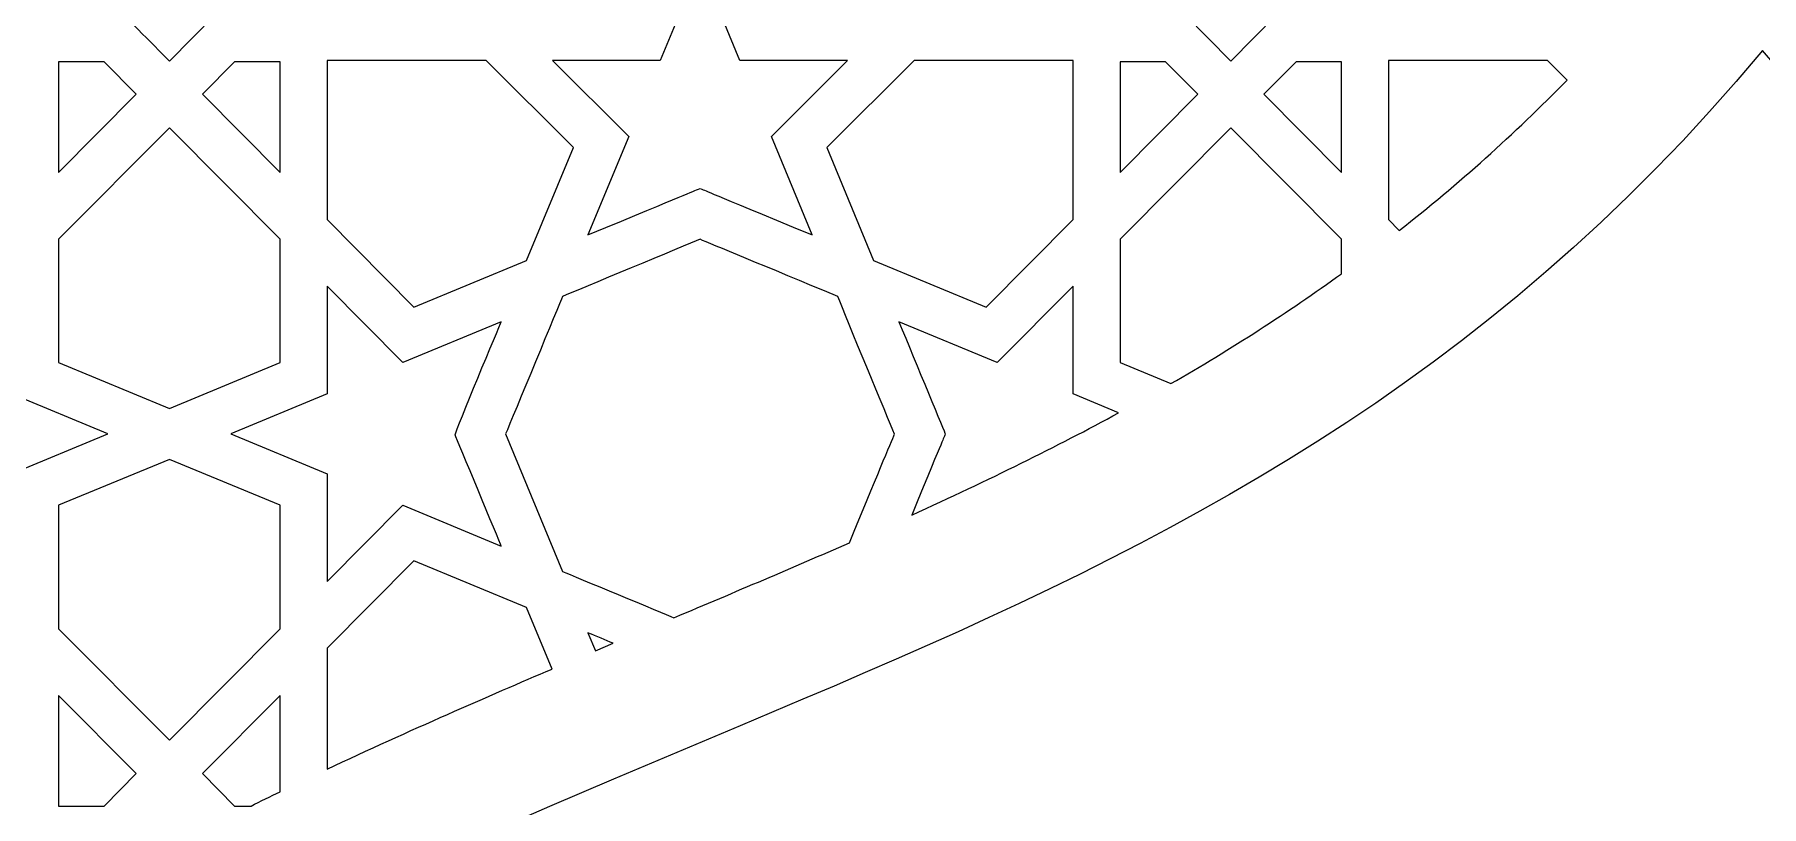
# Model space of a CAD drawing. Header units: millimetres. Extents: x -71 to 71, y -100 to 100.
# Drawn here: x -32.43 to 0, y 60.87 to 75.35 of the extents above; entities that cross this region are included whole.
import ezdxf

# ---------------------------------------------------------------- set-up
doc = ezdxf.new("R2010")
doc.units = ezdxf.units.MM
doc.header["$MEASUREMENT"] = 0
doc.layers.add('layer 1', color=7, linetype='Continuous')

msp = doc.modelspace()

# ---------------------------------------------------------------- linework, layer by layer
at = {"layer": 'layer 1', "color": 250}
for points, knots in [([(71.4703, 100.1536), (71.4703, 100.1536), (-71.4375, 100.1536), (-71.4375, 100.1536), (-71.4375, 100.1536), (-71.4375, 100.1536), (-71.4375, -99.8361), (-71.4375, -99.8361), (-71.4375, -99.8361), (-71.4375, -99.8361), (-47.8871, -99.8361), (-47.8871, -99.8361), (-47.8871, -99.8361), (-47.8871, -99.8361), (-47.8871, 29.4887), (-47.8871, 29.4887), (-47.8871, 29.4887), (-47.8871, 38.6786), (-43.8667, 47.1615), (-36.8563, 52.7622), (-36.8563, 52.7622), (-23.6283, 63.3317), (-10.5375, 62.4029), (0.0166, 75.0503), (0.0166, 75.0503), (10.5703, 62.4029), (23.6608, 63.3317), (36.8893, 52.7622), (36.8893, 52.7622), (43.8993, 47.1615), (47.9199, 38.6789), (47.9199, 29.4887), (47.9199, 29.4887), (47.9199, 29.4887), (47.9199, -99.8361), (47.9199, -99.8361), (47.9199, -99.8361), (47.9199, -99.8361), (71.4703, -99.8361), (71.4703, -99.8361), (71.4703, -99.8361), (71.4703, -99.8361), (71.4703, 100.1536), (71.4703, 100.1536)], [0, 0, 0, 0, 0.0833333, 0.0833333, 0.0833333, 0.0833333, 0.1666667, 0.1666667, 0.1666667, 0.1666667, 0.25, 0.25, 0.25, 0.25, 0.3333333, 0.3333333, 0.3333333, 0.3333333, 0.4166667, 0.4166667, 0.4166667, 0.4166667, 0.5, 0.5, 0.5, 0.5, 0.5833333, 0.5833333, 0.5833333, 0.5833333, 0.6666667, 0.6666667, 0.6666667, 0.6666667, 0.75, 0.75, 0.75, 0.75, 0.8333333, 0.8333333, 0.8333333, 0.8333333, 1, 1, 1, 1]), ([(-29.8993, 74.8535), (-29.9159, 74.8693), (-30.7428, 75.7044), (-30.759, 75.7206), (-30.759, 75.7206), (-30.759, 75.7206), (-32.0015, 75.7206), (-32.0015, 75.7206), (-32.0015, 75.7206), (-32.0015, 75.7206), (-32.0015, 76.9634), (-32.0015, 76.9634), (-32.0015, 76.9634), (-32.0015, 76.9634), (-32.8694, 77.8221), (-32.8694, 77.8221), (-32.8694, 77.8221), (-32.8694, 77.8221), (-32.0015, 78.6807), (-32.0015, 78.6807), (-32.0015, 78.6807), (-32.0015, 78.6807), (-32.0015, 79.9232), (-32.0015, 79.9232), (-32.0015, 79.9232), (-32.0015, 79.9232), (-30.759, 79.9232), (-30.759, 79.9232), (-30.759, 79.9232), (-30.759, 79.9232), (-29.8997, 80.7907), (-29.8997, 80.7907), (-29.8997, 80.7907), (-29.8997, 80.7907), (-29.0414, 79.9232), (-29.0414, 79.9232), (-29.0414, 79.9232), (-29.0414, 79.9232), (-27.7978, 79.9232), (-27.7978, 79.9232), (-27.7978, 79.9232), (-27.7978, 79.9232), (-27.7978, 78.6807), (-27.7978, 78.6807), (-27.7978, 78.6807), (-27.7978, 78.6807), (-26.9296, 77.8221), (-26.9296, 77.8221), (-26.9296, 77.8221), (-26.9296, 77.8221), (-27.7978, 76.9634), (-27.7978, 76.9634), (-27.7978, 76.9634), (-27.7978, 76.9634), (-27.7978, 75.7206), (-27.7978, 75.7206), (-27.7978, 75.7206), (-27.7978, 75.7206), (-29.0414, 75.7206), (-29.0414, 75.7206), (-29.0414, 75.7206), (-29.0414, 75.7206), (-29.8993, 74.8535), (-29.8993, 74.8535)], [0, 0, 0, 0, 0.0588235, 0.0588235, 0.0588235, 0.0588235, 0.1176471, 0.1176471, 0.1176471, 0.1176471, 0.1764706, 0.1764706, 0.1764706, 0.1764706, 0.2352941, 0.2352941, 0.2352941, 0.2352941, 0.2941176, 0.2941176, 0.2941176, 0.2941176, 0.3529412, 0.3529412, 0.3529412, 0.3529412, 0.4117647, 0.4117647, 0.4117647, 0.4117647, 0.4705882, 0.4705882, 0.4705882, 0.4705882, 0.5294118, 0.5294118, 0.5294118, 0.5294118, 0.5882353, 0.5882353, 0.5882353, 0.5882353, 0.6470588, 0.6470588, 0.6470588, 0.6470588, 0.7058824, 0.7058824, 0.7058824, 0.7058824, 0.7647059, 0.7647059, 0.7647059, 0.7647059, 0.8235294, 0.8235294, 0.8235294, 0.8235294, 0.8823529, 0.8823529, 0.8823529, 0.8823529, 1, 1, 1, 1]), ([(-9.9695, 74.8528), (-9.9695, 74.8528), (-10.8282, 75.7206), (-10.8282, 75.7206), (-10.8282, 75.7206), (-10.8282, 75.7206), (-12.0706, 75.7206), (-12.0706, 75.7206), (-12.0706, 75.7206), (-12.0706, 75.7206), (-12.0706, 76.9634), (-12.0706, 76.9634), (-12.0706, 76.9634), (-12.0706, 76.9634), (-12.9388, 77.8221), (-12.9388, 77.8221), (-12.9388, 77.8221), (-12.9388, 77.8221), (-12.0706, 78.6807), (-12.0706, 78.6807), (-12.0706, 78.6807), (-12.0706, 78.6807), (-12.0706, 79.9232), (-12.0706, 79.9232), (-12.0706, 79.9232), (-12.0706, 79.9232), (-10.8282, 79.9232), (-10.8282, 79.9232), (-10.8282, 79.9232), (-10.8282, 79.9232), (-9.9695, 80.7914), (-9.9695, 80.7914), (-9.9695, 80.7914), (-9.9695, 80.7914), (-9.1108, 79.9232), (-9.1108, 79.9232), (-9.1108, 79.9232), (-9.1108, 79.9232), (-7.8684, 79.9232), (-7.8684, 79.9232), (-7.8684, 79.9232), (-7.8684, 79.9232), (-7.8684, 78.6807), (-7.8684, 78.6807), (-7.8684, 78.6807), (-7.8684, 78.6807), (-7.0002, 77.8221), (-7.0002, 77.8221), (-7.0002, 77.8221), (-7.0002, 77.8221), (-7.8684, 76.9634), (-7.8684, 76.9634), (-7.8684, 76.9634), (-7.8684, 76.9634), (-7.8684, 75.7206), (-7.8684, 75.7206), (-7.8684, 75.7206), (-7.8684, 75.7206), (-9.1108, 75.7206), (-9.1108, 75.7206), (-9.1108, 75.7206), (-9.1108, 75.7206), (-9.9695, 74.8528), (-9.9695, 74.8528)], [0, 0, 0, 0, 0.0588235, 0.0588235, 0.0588235, 0.0588235, 0.1176471, 0.1176471, 0.1176471, 0.1176471, 0.1764706, 0.1764706, 0.1764706, 0.1764706, 0.2352941, 0.2352941, 0.2352941, 0.2352941, 0.2941176, 0.2941176, 0.2941176, 0.2941176, 0.3529412, 0.3529412, 0.3529412, 0.3529412, 0.4117647, 0.4117647, 0.4117647, 0.4117647, 0.4705882, 0.4705882, 0.4705882, 0.4705882, 0.5294118, 0.5294118, 0.5294118, 0.5294118, 0.5882353, 0.5882353, 0.5882353, 0.5882353, 0.6470588, 0.6470588, 0.6470588, 0.6470588, 0.7058824, 0.7058824, 0.7058824, 0.7058824, 0.7647059, 0.7647059, 0.7647059, 0.7647059, 0.8235294, 0.8235294, 0.8235294, 0.8235294, 0.8823529, 0.8823529, 0.8823529, 0.8823529, 1, 1, 1, 1]), ([(-19.9348, 72.4634), (-20.1133, 72.3879), (-20.1426, 72.3759), (-22.0401, 71.5896), (-22.0401, 71.5896), (-22.0401, 71.5896), (-21.2736, 73.4371), (-21.2736, 73.4371), (-21.2736, 73.4371), (-21.2736, 73.4371), (-22.7051, 74.8616), (-22.7051, 74.8616), (-22.7051, 74.8616), (-22.7051, 74.8616), (-20.683, 74.8616), (-20.683, 74.8616), (-20.683, 74.8616), (-20.683, 74.8616), (-19.9348, 76.6703), (-19.9348, 76.6703), (-19.9348, 76.6703), (-19.9348, 76.6703), (-19.1851, 74.8616), (-19.1851, 74.8616), (-19.1851, 74.8616), (-19.1851, 74.8616), (-17.1644, 74.8616), (-17.1644, 74.8616), (-17.1644, 74.8616), (-17.1644, 74.8616), (-18.5956, 73.4371), (-18.5956, 73.4371), (-18.5956, 73.4371), (-18.5956, 73.4371), (-17.8294, 71.5896), (-17.8294, 71.5896), (-17.8294, 71.5896), (-19.8818, 72.4405), (-19.7566, 72.3882), (-19.9348, 72.4634)], [0, 0, 0, 0, 0.0909091, 0.0909091, 0.0909091, 0.0909091, 0.1818182, 0.1818182, 0.1818182, 0.1818182, 0.2727273, 0.2727273, 0.2727273, 0.2727273, 0.3636364, 0.3636364, 0.3636364, 0.3636364, 0.4545455, 0.4545455, 0.4545455, 0.4545455, 0.5454545, 0.5454545, 0.5454545, 0.5454545, 0.6363636, 0.6363636, 0.6363636, 0.6363636, 0.7272727, 0.7272727, 0.7272727, 0.7272727, 0.8181818, 0.8181818, 0.8181818, 0.8181818, 1, 1, 1, 1]), ([(-31.9797, 72.7625), (-31.9797, 72.7625), (-31.9797, 74.8397), (-31.9797, 74.8397), (-31.9797, 74.8397), (-31.9797, 74.8397), (-31.1256, 74.8397), (-31.1256, 74.8397), (-31.1256, 74.8397), (-31.1256, 74.8397), (-30.5209, 74.2287), (-30.5209, 74.2287), (-30.5209, 74.2287), (-30.5209, 74.2287), (-31.9797, 72.7625), (-31.9797, 72.7625)], [0, 0, 0, 0, 0.2, 0.2, 0.2, 0.2, 0.4, 0.4, 0.4, 0.4, 0.6, 0.6, 0.6, 0.6, 1, 1, 1, 1]), ([(-27.8208, 74.8397), (-27.8208, 74.8397), (-27.8208, 72.7625), (-27.8208, 72.7625), (-27.8208, 72.7625), (-27.8208, 72.7625), (-29.2784, 74.2287), (-29.2784, 74.2287), (-29.2784, 74.2287), (-29.2784, 74.2287), (-28.6734, 74.8397), (-28.6734, 74.8397), (-28.6734, 74.8397), (-28.6734, 74.8397), (-27.8208, 74.8397), (-27.8208, 74.8397)], [0, 0, 0, 0, 0.2, 0.2, 0.2, 0.2, 0.4, 0.4, 0.4, 0.4, 0.6, 0.6, 0.6, 0.6, 1, 1, 1, 1]), ([(-22.3139, 73.2293), (-22.3139, 73.2293), (-23.192, 71.1137), (-23.192, 71.1137), (-23.192, 71.1137), (-23.192, 71.1137), (-25.3062, 70.2367), (-25.3062, 70.2367), (-25.3062, 70.2367), (-25.3062, 70.2367), (-26.9385, 71.8771), (-26.9385, 71.8771), (-26.9385, 71.8771), (-26.9385, 71.8771), (-26.9385, 74.8616), (-26.9385, 74.8616), (-26.9385, 74.8616), (-26.9385, 74.8616), (-23.954, 74.8616), (-23.954, 74.8616), (-23.954, 74.8616), (-23.954, 74.8616), (-22.3139, 73.2293), (-22.3139, 73.2293)], [0, 0, 0, 0, 0.1428571, 0.1428571, 0.1428571, 0.1428571, 0.2857143, 0.2857143, 0.2857143, 0.2857143, 0.4285714, 0.4285714, 0.4285714, 0.4285714, 0.5714286, 0.5714286, 0.5714286, 0.5714286, 0.7142857, 0.7142857, 0.7142857, 0.7142857, 1, 1, 1, 1]), ([(-12.93, 74.8616), (-12.93, 74.8616), (-12.93, 71.8771), (-12.93, 71.8771), (-12.93, 71.8771), (-12.93, 71.8771), (-14.5634, 70.2367), (-14.5634, 70.2367), (-14.5634, 70.2367), (-14.5634, 70.2367), (-16.679, 71.1137), (-16.679, 71.1137), (-16.679, 71.1137), (-16.679, 71.1137), (-17.556, 73.2293), (-17.556, 73.2293), (-17.556, 73.2293), (-17.556, 73.2293), (-15.9156, 74.8616), (-15.9156, 74.8616), (-15.9156, 74.8616), (-15.9156, 74.8616), (-12.93, 74.8616), (-12.93, 74.8616)], [0, 0, 0, 0, 0.1428571, 0.1428571, 0.1428571, 0.1428571, 0.2857143, 0.2857143, 0.2857143, 0.2857143, 0.4285714, 0.4285714, 0.4285714, 0.4285714, 0.5714286, 0.5714286, 0.5714286, 0.5714286, 0.7142857, 0.7142857, 0.7142857, 0.7142857, 1, 1, 1, 1]), ([(-10.5904, 74.2287), (-10.5904, 74.2287), (-12.0488, 72.7625), (-12.0488, 72.7625), (-12.0488, 72.7625), (-12.0488, 72.7625), (-12.0488, 74.8397), (-12.0488, 74.8397), (-12.0488, 74.8397), (-12.0488, 74.8397), (-11.1958, 74.8397), (-11.1958, 74.8397), (-11.1958, 74.8397), (-11.1958, 74.8397), (-10.5904, 74.2287), (-10.5904, 74.2287)], [0, 0, 0, 0, 0.2, 0.2, 0.2, 0.2, 0.4, 0.4, 0.4, 0.4, 0.6, 0.6, 0.6, 0.6, 1, 1, 1, 1]), ([(-7.8899, 74.8397), (-7.8899, 74.8397), (-7.8899, 72.7625), (-7.8899, 72.7625), (-7.8899, 72.7625), (-7.8899, 72.7625), (-9.3486, 74.2287), (-9.3486, 74.2287), (-9.3486, 74.2287), (-9.3486, 74.2287), (-8.7429, 74.8397), (-8.7429, 74.8397), (-8.7429, 74.8397), (-8.7429, 74.8397), (-7.8899, 74.8397), (-7.8899, 74.8397)], [0, 0, 0, 0, 0.2, 0.2, 0.2, 0.2, 0.4, 0.4, 0.4, 0.4, 0.6, 0.6, 0.6, 0.6, 1, 1, 1, 1]), ([(-7.009, 74.8616), (-7.009, 74.8616), (-4.0245, 74.8616), (-4.0245, 74.8616), (-4.0245, 74.8616), (-4.0245, 74.8616), (-3.6555, 74.4947), (-3.6555, 74.4947), (-3.6555, 74.4947), (-4.6535, 73.4759), (-5.6857, 72.5519), (-6.8068, 71.6742), (-6.8068, 71.6742), (-6.8068, 71.6742), (-7.009, 71.8771), (-7.009, 71.8771), (-7.009, 71.8771), (-7.009, 71.8771), (-7.009, 74.8616), (-7.009, 74.8616)], [0, 0, 0, 0, 0.1666667, 0.1666667, 0.1666667, 0.1666667, 0.3333333, 0.3333333, 0.3333333, 0.3333333, 0.5, 0.5, 0.5, 0.5, 0.6666667, 0.6666667, 0.6666667, 0.6666667, 1, 1, 1, 1]), ([(-31.9797, 71.5123), (-31.9797, 71.5123), (-29.9, 73.6022), (-29.9, 73.6022), (-29.9, 73.6022), (-29.9, 73.6022), (-27.8208, 71.5123), (-27.8208, 71.5123), (-27.8208, 71.5123), (-27.8208, 71.5123), (-27.8208, 69.1949), (-27.8208, 69.1949), (-27.8208, 69.1949), (-27.8208, 69.1949), (-29.9, 68.3348), (-29.9, 68.3348), (-29.9, 68.3348), (-29.9, 68.3348), (-31.9797, 69.1949), (-31.9797, 69.1949), (-31.9797, 69.1949), (-31.9797, 69.1949), (-31.9797, 71.5123), (-31.9797, 71.5123)], [0, 0, 0, 0, 0.1428571, 0.1428571, 0.1428571, 0.1428571, 0.2857143, 0.2857143, 0.2857143, 0.2857143, 0.4285714, 0.4285714, 0.4285714, 0.4285714, 0.5714286, 0.5714286, 0.5714286, 0.5714286, 0.7142857, 0.7142857, 0.7142857, 0.7142857, 1, 1, 1, 1]), ([(-12.0488, 71.5123), (-12.0488, 71.5123), (-9.9695, 73.6022), (-9.9695, 73.6022), (-9.9695, 73.6022), (-9.9695, 73.6022), (-7.8899, 71.5123), (-7.8899, 71.5123), (-7.8899, 71.5123), (-7.8899, 71.5123), (-7.8899, 70.8628), (-7.8899, 70.8628), (-7.8899, 70.8628), (-8.8971, 70.1368), (-9.9462, 69.4616), (-11.0942, 68.7998), (-11.0942, 68.7998), (-11.0942, 68.7998), (-12.0488, 69.1949), (-12.0488, 69.1949), (-12.0488, 69.1949), (-12.0488, 69.1949), (-12.0488, 71.5123), (-12.0488, 71.5123)], [0, 0, 0, 0, 0.1428571, 0.1428571, 0.1428571, 0.1428571, 0.2857143, 0.2857143, 0.2857143, 0.2857143, 0.4285714, 0.4285714, 0.4285714, 0.4285714, 0.5714286, 0.5714286, 0.5714286, 0.5714286, 0.7142857, 0.7142857, 0.7142857, 0.7142857, 1, 1, 1, 1]), ([(-22.5178, 70.437), (-22.244, 70.551), (-20.2089, 71.3945), (-19.9348, 71.5081), (-19.9348, 71.5081), (-19.7284, 71.4223), (-18.6898, 70.992), (-17.3478, 70.436), (-17.3478, 70.436), (-17.1951, 70.0447), (-16.4052, 68.1461), (-16.2825, 67.8543), (-16.2825, 67.8543), (-16.3488, 67.7016), (-16.6303, 67.0207), (-17.1309, 65.8146), (-17.1309, 65.8146), (-18.1927, 65.3489), (-19.2528, 64.9016), (-20.4251, 64.4091), (-20.4251, 64.4091), (-20.6431, 64.4998), (-22.2959, 65.1852), (-22.515, 65.2759), (-22.515, 65.2759), (-22.515, 65.2759), (-23.5853, 67.8568), (-23.5853, 67.8568), (-23.5853, 67.8568), (-23.4544, 68.1743), (-22.5753, 70.2913), (-22.5178, 70.437)], [0, 0, 0, 0, 0.1111111, 0.1111111, 0.1111111, 0.1111111, 0.2222222, 0.2222222, 0.2222222, 0.2222222, 0.3333333, 0.3333333, 0.3333333, 0.3333333, 0.4444444, 0.4444444, 0.4444444, 0.4444444, 0.5555556, 0.5555556, 0.5555556, 0.5555556, 0.6666667, 0.6666667, 0.6666667, 0.6666667, 0.7777778, 0.7777778, 0.7777778, 0.7777778, 1, 1, 1, 1]), ([(-35.2591, 67.8565), (-35.2591, 67.8565), (-35.542, 68.5391), (-36.1326, 69.9618), (-36.1326, 69.9618), (-36.1326, 69.9618), (-34.2854, 69.1967), (-34.2854, 69.1967), (-34.2854, 69.1967), (-34.2854, 69.1967), (-32.8609, 70.6272), (-32.8609, 70.6272), (-32.8609, 70.6272), (-32.8609, 70.6272), (-32.8609, 68.6061), (-32.8609, 68.6061), (-32.8609, 68.6061), (-32.8609, 68.6061), (-31.0519, 67.8568), (-31.0519, 67.8568), (-31.0519, 67.8568), (-31.0519, 67.8568), (-32.8609, 67.1086), (-32.8609, 67.1086), (-32.8609, 67.1086), (-32.8609, 67.1086), (-32.8609, 65.0865), (-32.8609, 65.0865), (-32.8609, 65.0865), (-32.8609, 65.0865), (-34.2854, 66.5177), (-34.2854, 66.5177), (-34.2854, 66.5177), (-34.2854, 66.5177), (-36.1326, 65.7514), (-36.1326, 65.7514), (-36.1326, 65.7514), (-35.1592, 68.0981), (-35.3339, 67.6783), (-35.2591, 67.8565)], [0, 0, 0, 0, 0.0909091, 0.0909091, 0.0909091, 0.0909091, 0.1818182, 0.1818182, 0.1818182, 0.1818182, 0.2727273, 0.2727273, 0.2727273, 0.2727273, 0.3636364, 0.3636364, 0.3636364, 0.3636364, 0.4545455, 0.4545455, 0.4545455, 0.4545455, 0.5454545, 0.5454545, 0.5454545, 0.5454545, 0.6363636, 0.6363636, 0.6363636, 0.6363636, 0.7272727, 0.7272727, 0.7272727, 0.7272727, 0.8181818, 0.8181818, 0.8181818, 0.8181818, 1, 1, 1, 1]), ([(-28.7472, 67.8568), (-28.7472, 67.8568), (-26.9385, 68.6061), (-26.9385, 68.6061), (-26.9385, 68.6061), (-26.9385, 68.6061), (-26.9385, 70.6272), (-26.9385, 70.6272), (-26.9385, 70.6272), (-26.9385, 70.6272), (-25.5139, 69.1967), (-25.5139, 69.1967), (-25.5139, 69.1967), (-25.5139, 69.1967), (-23.6679, 69.9618), (-23.6679, 69.9618), (-23.6679, 69.9618), (-23.7014, 69.8811), (-24.5191, 67.9284), (-24.5343, 67.8424), (-24.5343, 67.8424), (-24.4934, 67.7457), (-23.7102, 65.8534), (-23.6679, 65.7514), (-23.6679, 65.7514), (-23.6679, 65.7514), (-25.5139, 66.5177), (-25.5139, 66.5177), (-25.5139, 66.5177), (-25.5139, 66.5177), (-26.9385, 65.0865), (-26.9385, 65.0865), (-26.9385, 65.0865), (-26.9385, 65.0865), (-26.9385, 67.1086), (-26.9385, 67.1086), (-26.9385, 67.1086), (-26.9385, 67.1086), (-28.7472, 67.8568), (-28.7472, 67.8568)], [0, 0, 0, 0, 0.0909091, 0.0909091, 0.0909091, 0.0909091, 0.1818182, 0.1818182, 0.1818182, 0.1818182, 0.2727273, 0.2727273, 0.2727273, 0.2727273, 0.3636364, 0.3636364, 0.3636364, 0.3636364, 0.4545455, 0.4545455, 0.4545455, 0.4545455, 0.5454545, 0.5454545, 0.5454545, 0.5454545, 0.6363636, 0.6363636, 0.6363636, 0.6363636, 0.7272727, 0.7272727, 0.7272727, 0.7272727, 0.8181818, 0.8181818, 0.8181818, 0.8181818, 1, 1, 1, 1]), ([(-15.3293, 67.8561), (-15.3293, 67.8561), (-15.8845, 69.1967), (-16.202, 69.9622), (-16.202, 69.9622), (-16.202, 69.9622), (-14.3545, 69.1967), (-14.3545, 69.1967), (-14.3545, 69.1967), (-14.3545, 69.1967), (-12.93, 70.6272), (-12.93, 70.6272), (-12.93, 70.6272), (-12.93, 70.6272), (-12.93, 68.6061), (-12.93, 68.6061), (-12.93, 68.6061), (-12.93, 68.6061), (-12.0749, 68.2523), (-12.0749, 68.2523), (-12.0749, 68.2523), (-13.2302, 67.6247), (-14.5052, 66.9957), (-15.9604, 66.3353), (-15.9604, 66.3353), (-15.2936, 67.9454), (-15.3875, 67.7199), (-15.3293, 67.8561)], [0, 0, 0, 0, 0.125, 0.125, 0.125, 0.125, 0.25, 0.25, 0.25, 0.25, 0.375, 0.375, 0.375, 0.375, 0.5, 0.5, 0.5, 0.5, 0.625, 0.625, 0.625, 0.625, 0.75, 0.75, 0.75, 0.75, 1, 1, 1, 1]), ([(-31.9797, 66.5184), (-31.9797, 66.5184), (-29.9, 67.3799), (-29.9, 67.3799), (-29.9, 67.3799), (-29.9, 67.3799), (-27.8208, 66.5184), (-27.8208, 66.5184), (-27.8208, 66.5184), (-27.8208, 66.5184), (-27.8208, 64.2024), (-27.8208, 64.2024), (-27.8208, 64.2024), (-27.8208, 64.2024), (-29.9, 62.1111), (-29.9, 62.1111), (-29.9, 62.1111), (-29.9, 62.1111), (-31.9797, 64.2024), (-31.9797, 64.2024), (-31.9797, 64.2024), (-31.9797, 64.2024), (-31.9797, 66.5184), (-31.9797, 66.5184)], [0, 0, 0, 0, 0.1428571, 0.1428571, 0.1428571, 0.1428571, 0.2857143, 0.2857143, 0.2857143, 0.2857143, 0.4285714, 0.4285714, 0.4285714, 0.4285714, 0.5714286, 0.5714286, 0.5714286, 0.5714286, 0.7142857, 0.7142857, 0.7142857, 0.7142857, 1, 1, 1, 1]), ([(-26.9385, 63.8376), (-26.9385, 63.8376), (-25.3062, 65.4777), (-25.3062, 65.4777), (-25.3062, 65.4777), (-25.3062, 65.4777), (-23.1913, 64.6003), (-23.1913, 64.6003), (-23.1913, 64.6003), (-23.1913, 64.6003), (-22.7122, 63.446), (-22.7122, 63.446), (-22.7122, 63.446), (-23.8753, 62.9507), (-25.3831, 62.2988), (-26.9385, 61.565), (-26.9385, 61.565), (-26.9385, 61.565), (-26.9385, 63.8376), (-26.9385, 63.8376)], [0, 0, 0, 0, 0.1666667, 0.1666667, 0.1666667, 0.1666667, 0.3333333, 0.3333333, 0.3333333, 0.3333333, 0.5, 0.5, 0.5, 0.5, 0.6666667, 0.6666667, 0.6666667, 0.6666667, 1, 1, 1, 1]), ([(-21.5685, 63.929), (-21.5685, 63.929), (-21.9008, 63.7896), (-21.9008, 63.7896), (-21.9008, 63.7896), (-21.9008, 63.7896), (-22.0398, 64.1244), (-22.0398, 64.1244), (-22.0398, 64.1244), (-21.8683, 64.0535), (-21.7117, 63.9883), (-21.5685, 63.929)], [0, 0, 0, 0, 0.25, 0.25, 0.25, 0.25, 0.5, 0.5, 0.5, 0.5, 1, 1, 1, 1]), ([(-31.1256, 60.8746), (-31.1256, 60.8746), (-31.9797, 60.8746), (-31.9797, 60.8746), (-31.9797, 60.8746), (-31.9797, 60.8746), (-31.9797, 62.9521), (-31.9797, 62.9521), (-31.9797, 62.9521), (-31.9797, 62.9521), (-30.5209, 61.4857), (-30.5209, 61.4857), (-30.5209, 61.4857), (-30.5209, 61.4857), (-31.1256, 60.8746), (-31.1256, 60.8746)], [0, 0, 0, 0, 0.2, 0.2, 0.2, 0.2, 0.4, 0.4, 0.4, 0.4, 0.6, 0.6, 0.6, 0.6, 1, 1, 1, 1]), ([(-27.8208, 62.9521), (-27.8208, 62.9521), (-27.8208, 61.1435), (-27.8208, 61.1435), (-27.8208, 61.1435), (-28.0021, 61.0549), (-28.1845, 60.9657), (-28.3662, 60.8746), (-28.3662, 60.8746), (-28.3662, 60.8746), (-28.6734, 60.8746), (-28.6734, 60.8746), (-28.6734, 60.8746), (-28.6734, 60.8746), (-29.2784, 61.4857), (-29.2784, 61.4857), (-29.2784, 61.4857), (-29.2784, 61.4857), (-27.8208, 62.9521), (-27.8208, 62.9521)], [0, 0, 0, 0, 0.1666667, 0.1666667, 0.1666667, 0.1666667, 0.3333333, 0.3333333, 0.3333333, 0.3333333, 0.5, 0.5, 0.5, 0.5, 0.6666667, 0.6666667, 0.6666667, 0.6666667, 1, 1, 1, 1])]:
    msp.add_open_spline(points, degree=3, knots=knots, dxfattribs=at)

doc.saveas('drawing.dxf')
